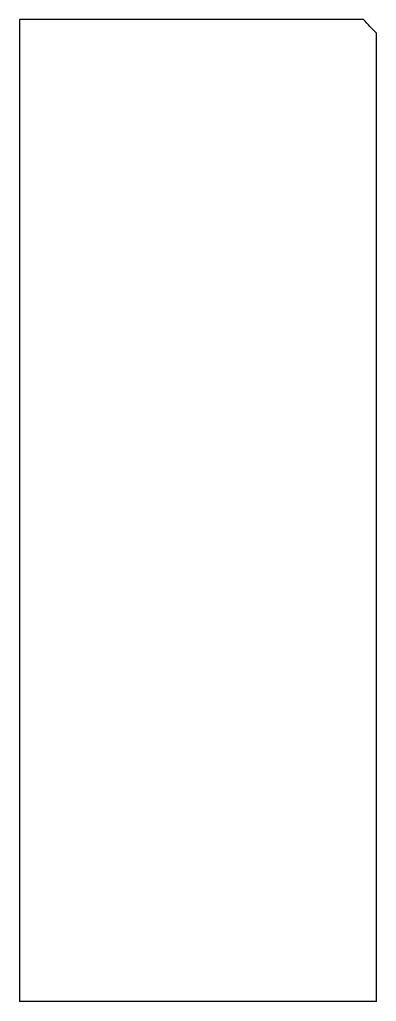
# Model space of a CAD drawing. Extents: x -3145 to -3051, y 2274 to 2533.
import ezdxf

# ---------------------------------------------------------------- set-up
doc = ezdxf.new("R2010")
doc.units = 0
doc.header["$LTSCALE"] = 12
doc.header["$MEASUREMENT"] = 0
doc.layers.add('SHELL', color=40, linetype='CONTINUOUS')

msp = doc.modelspace()

# ---------------------------------------------------------------- linework, layer by layer
at = {"layer": 'SHELL'}
for p, q in [((-3054.56, 2533.04), (-3145.16, 2533.04)), ((-3145.16, 2533.04), (-3145.16, 2274.04)), ((-3051.16, 2274.04), (-3051.16, 2529.44)), ((-3051.16, 2274.04), (-3145.16, 2274.04))]:
    msp.add_line(p, q, dxfattribs=at)
msp.add_arc((-3145.16, 2444.04), 127, 42.2552, 44.4902, dxfattribs=at)

doc.saveas('drawing.dxf')
